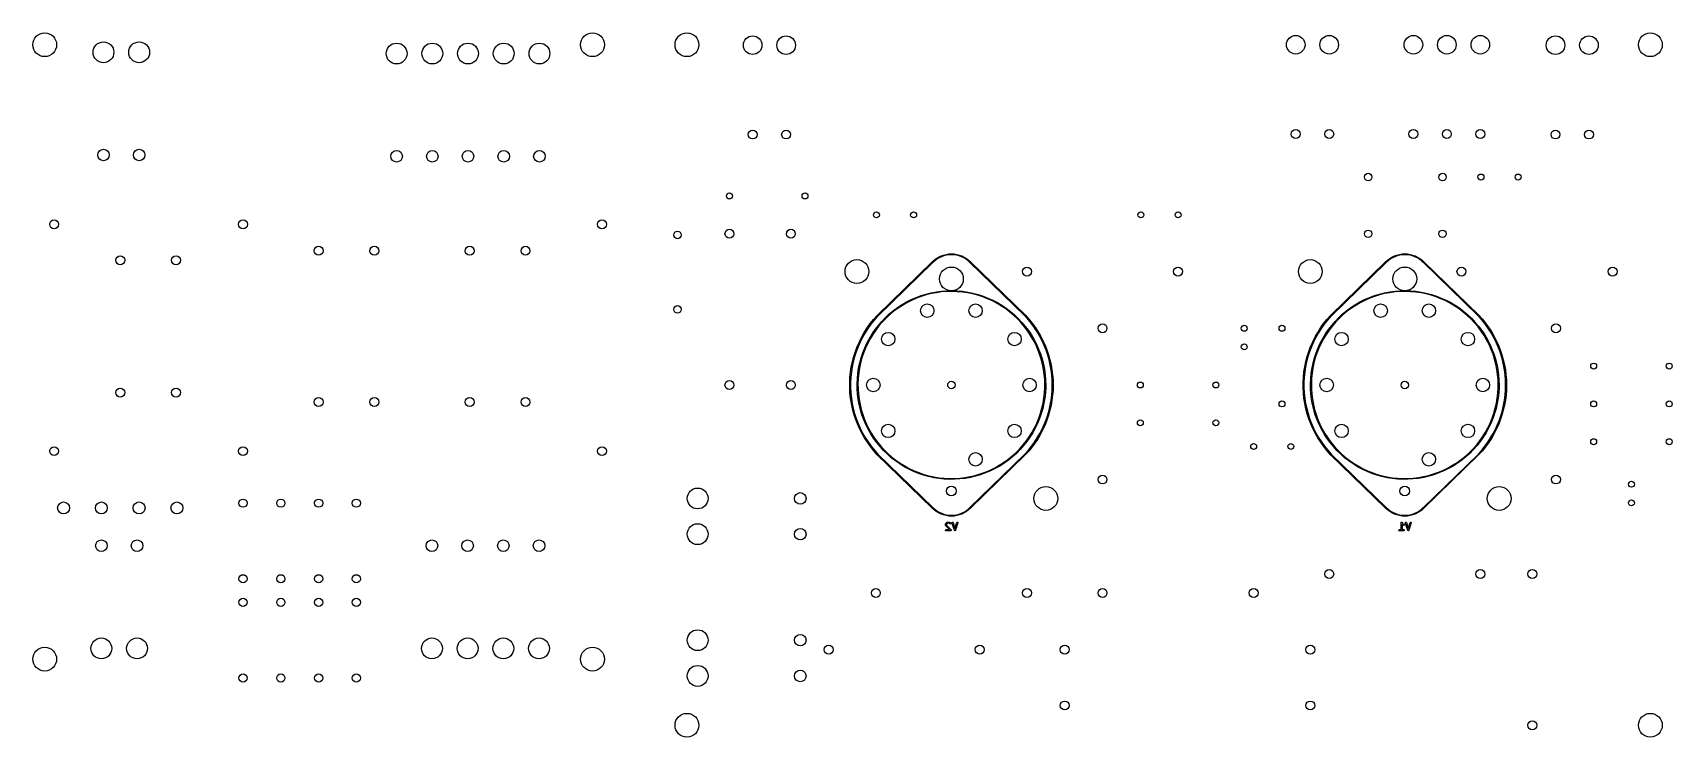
# Model space of a CAD drawing. Extents: x 39 to 259, y -143 to -48.
import ezdxf

# ---------------------------------------------------------------- set-up
doc = ezdxf.new("R2010")
doc.units = 0
doc.layers.add('BLACK', color=7, linetype='CONTINUOUS')

msp = doc.modelspace()

# ---------------------------------------------------------------- linework, layer by layer
at = {"layer": 'BLACK', "linetype": 'CONTINUOUS'}
for p, q in [((152.562, -85.9142), (159.978, -78.697)), ((160.062, -78.783), (152.645, -86.0002)), ((159.978, -78.697), (160.243, -78.4569)), ((159.978, -78.697), (159.978, -78.697)), ((160.066, -78.7732), (160.062, -78.7824)), ((160.062, -78.7824), (160.062, -78.7826)), ((160.062, -78.7826), (160.062, -78.783)), ((160.317, -78.5464), (160.066, -78.7732)), ((160.243, -78.4569), (160.531, -78.2434)), ((160.595, -78.3396), (160.317, -78.5464)), ((160.531, -78.2434), (160.838, -78.0591)), ((160.893, -78.1612), (160.595, -78.3396)), ((160.838, -78.0591), (161.162, -77.9059)), ((161.207, -78.0128), (160.893, -78.1612)), ((161.162, -77.9059), (161.5, -77.7852)), ((161.533, -77.8959), (161.207, -78.0128)), ((161.5, -77.7852), (161.848, -77.6981)), ((161.87, -77.8116), (161.533, -77.8959)), ((161.848, -77.6981), (162.202, -77.6455)), ((162.213, -77.7607), (161.87, -77.8116)), ((162.202, -77.6455), (162.56, -77.6279)), ((162.56, -77.7436), (162.213, -77.7607)), ((162.56, -77.6279), (162.918, -77.6455)), ((162.907, -77.7607), (162.56, -77.7436)), ((163.25, -77.8116), (162.907, -77.7607)), ((162.918, -77.6455), (163.272, -77.6981)), ((163.587, -77.8959), (163.25, -77.8116)), ((163.272, -77.6981), (163.62, -77.7852)), ((163.913, -78.0128), (163.587, -77.8959)), ((163.62, -77.7852), (163.958, -77.9059)), ((164.227, -78.1612), (163.913, -78.0128)), ((163.958, -77.9059), (164.282, -78.0591)), ((164.525, -78.3396), (164.227, -78.1612)), ((164.282, -78.0591), (164.589, -78.2434)), ((164.803, -78.5464), (164.525, -78.3396)), ((164.589, -78.2434), (164.877, -78.4569)), ((165.054, -78.7732), (164.803, -78.5464)), ((164.877, -78.4569), (165.142, -78.697)), ((165.058, -78.7824), (165.054, -78.7732)), ((165.058, -78.7826), (165.058, -78.7824)), ((165.058, -78.783), (165.058, -78.7826)), ((172.448, -85.9714), (165.058, -78.783)), ((165.142, -78.697), (165.142, -78.697)), ((165.142, -78.697), (172.531, -85.8854)), ((213.522, -85.9142), (220.938, -78.697)), ((221.022, -78.783), (213.605, -86.0002)), ((220.938, -78.697), (221.203, -78.4569)), ((220.938, -78.697), (220.938, -78.697)), ((221.026, -78.7732), (221.022, -78.7824)), ((221.022, -78.7824), (221.022, -78.7826)), ((221.022, -78.7826), (221.022, -78.783)), ((221.277, -78.5464), (221.026, -78.7732)), ((221.203, -78.4569), (221.491, -78.2434)), ((221.555, -78.3396), (221.277, -78.5464)), ((221.491, -78.2434), (221.798, -78.0591)), ((221.853, -78.1612), (221.555, -78.3396)), ((221.798, -78.0591), (222.122, -77.9059)), ((222.167, -78.0128), (221.853, -78.1612)), ((222.122, -77.9059), (222.46, -77.7852)), ((222.493, -77.8959), (222.167, -78.0128)), ((222.46, -77.7852), (222.808, -77.6981)), ((222.83, -77.8116), (222.493, -77.8959)), ((222.808, -77.6981), (223.162, -77.6455)), ((223.173, -77.7607), (222.83, -77.8116)), ((223.162, -77.6455), (223.52, -77.6279)), ((223.52, -77.7436), (223.173, -77.7607)), ((223.52, -77.6279), (223.878, -77.6455)), ((223.867, -77.7607), (223.52, -77.7436)), ((224.21, -77.8116), (223.867, -77.7607)), ((223.878, -77.6455), (224.232, -77.6981)), ((224.547, -77.8959), (224.21, -77.8116)), ((224.232, -77.6981), (224.58, -77.7852)), ((224.873, -78.0128), (224.547, -77.8959)), ((224.58, -77.7852), (224.918, -77.9059)), ((225.187, -78.1612), (224.873, -78.0128)), ((224.918, -77.9059), (225.242, -78.0591)), ((225.485, -78.3396), (225.187, -78.1612)), ((225.242, -78.0591), (225.549, -78.2434)), ((225.763, -78.5464), (225.485, -78.3396)), ((225.549, -78.2434), (225.837, -78.4569)), ((226.014, -78.7732), (225.763, -78.5464)), ((225.837, -78.4569), (226.102, -78.697)), ((226.018, -78.7824), (226.014, -78.7732)), ((226.018, -78.7826), (226.018, -78.7824)), ((226.018, -78.783), (226.018, -78.7826)), ((233.408, -85.9714), (226.018, -78.783)), ((226.102, -78.697), (226.102, -78.697)), ((226.102, -78.697), (233.491, -85.8854)), ((157.161, -83.7768), (157.81, -83.4933)), ((157.853, -83.6), (157.21, -83.8809)), ((157.81, -83.4933), (158.474, -83.2465)), ((158.511, -83.3554), (157.853, -83.6)), ((158.474, -83.2465), (159.15, -83.0371)), ((159.181, -83.1479), (158.511, -83.3554)), ((159.15, -83.0371), (159.837, -82.8658)), ((159.862, -82.9782), (159.181, -83.1479)), ((159.837, -82.8658), (160.533, -82.7331)), ((160.551, -82.8467), (159.862, -82.9782)), ((160.533, -82.7331), (161.235, -82.6395)), ((161.247, -82.7539), (160.551, -82.8467)), ((161.235, -82.6395), (161.941, -82.5851)), ((161.946, -82.7001), (161.247, -82.7539)), ((161.941, -82.5851), (162.649, -82.5703)), ((162.648, -82.6854), (161.946, -82.7001)), ((163.349, -82.7099), (162.648, -82.6854)), ((162.649, -82.5703), (163.356, -82.595)), ((164.048, -82.7734), (163.349, -82.7099)), ((163.356, -82.595), (164.061, -82.6592)), ((164.742, -82.8759), (164.048, -82.7734)), ((164.061, -82.6592), (164.762, -82.7626)), ((165.429, -83.017), (164.742, -82.8759)), ((164.762, -82.7626), (165.455, -82.905)), ((166.108, -83.1963), (165.429, -83.017)), ((165.455, -82.905), (166.14, -83.0859)), ((166.775, -83.4131), (166.108, -83.1963)), ((166.14, -83.0859), (166.814, -83.3047)), ((167.429, -83.6668), (166.775, -83.4131)), ((166.814, -83.3047), (167.474, -83.5608)), ((168.068, -83.9567), (167.429, -83.6668)), ((167.474, -83.5608), (168.119, -83.8533)), ((218.121, -83.7768), (218.77, -83.4933)), ((218.813, -83.6), (218.17, -83.8809)), ((218.77, -83.4933), (219.434, -83.2465)), ((219.471, -83.3554), (218.813, -83.6)), ((219.434, -83.2465), (220.11, -83.0371)), ((220.141, -83.1479), (219.471, -83.3554)), ((220.11, -83.0371), (220.797, -82.8658)), ((220.822, -82.9782), (220.141, -83.1479)), ((220.797, -82.8658), (221.493, -82.7331)), ((221.511, -82.8467), (220.822, -82.9782)), ((221.493, -82.7331), (222.195, -82.6395)), ((222.207, -82.7539), (221.511, -82.8467)), ((222.195, -82.6395), (222.901, -82.5851)), ((222.906, -82.7001), (222.207, -82.7539)), ((222.901, -82.5851), (223.609, -82.5703)), ((223.608, -82.6854), (222.906, -82.7001)), ((224.309, -82.7099), (223.608, -82.6854)), ((223.609, -82.5703), (224.316, -82.595)), ((225.008, -82.7734), (224.309, -82.7099)), ((224.316, -82.595), (225.021, -82.6592)), ((225.702, -82.8759), (225.008, -82.7734)), ((225.021, -82.6592), (225.722, -82.7626)), ((226.389, -83.017), (225.702, -82.8759)), ((225.722, -82.7626), (226.415, -82.905)), ((227.068, -83.1963), (226.389, -83.017)), ((226.415, -82.905), (227.1, -83.0859)), ((227.735, -83.4131), (227.068, -83.1963)), ((227.1, -83.0859), (227.774, -83.3047)), ((228.389, -83.6668), (227.735, -83.4131)), ((227.774, -83.3047), (228.434, -83.5608)), ((229.028, -83.9567), (228.389, -83.6668)), ((228.434, -83.5608), (229.079, -83.8533)), ((152.089, -86.4475), (152.56, -85.9162)), ((152.56, -85.9162), (152.561, -85.9156)), ((152.561, -85.9156), (152.562, -85.9142)), ((153.688, -86.1905), (154.208, -85.7094)), ((154.284, -85.7959), (153.769, -86.2727)), ((154.208, -85.7094), (154.753, -85.258)), ((154.824, -85.3487), (154.284, -85.7959)), ((154.753, -85.258), (155.323, -84.8378)), ((155.389, -84.9323), (154.824, -85.3487)), ((155.323, -84.8378), (155.916, -84.4501)), ((155.976, -84.5481), (155.389, -84.9323)), ((155.916, -84.4501), (156.529, -84.0961)), ((156.584, -84.1973), (155.976, -84.5481)), ((156.529, -84.0961), (157.161, -83.7768)), ((157.21, -83.8809), (156.584, -84.1973)), ((168.69, -84.2818), (168.068, -83.9567)), ((168.119, -83.8533), (168.746, -84.1813)), ((169.293, -84.6411), (168.69, -84.2818)), ((168.746, -84.1813), (169.354, -84.5439)), ((169.874, -85.0334), (169.293, -84.6411)), ((169.354, -84.5439), (169.941, -84.9399)), ((170.433, -85.4577), (169.874, -85.0334)), ((169.941, -84.9399), (170.505, -85.368)), ((170.968, -85.9124), (170.433, -85.4577)), ((170.505, -85.368), (171.045, -85.8269)), ((171.476, -86.3963), (170.968, -85.9124)), ((171.045, -85.8269), (171.557, -86.3152)), ((172.456, -85.9748), (172.448, -85.9714)), ((172.531, -85.8854), (172.532, -85.8867)), ((172.532, -85.8867), (172.533, -85.8873)), ((172.533, -85.8873), (172.533, -85.8873)), ((172.533, -85.8873), (172.991, -86.4001)), ((213.049, -86.4475), (213.52, -85.9162)), ((213.52, -85.9162), (213.521, -85.9156)), ((213.521, -85.9156), (213.522, -85.9142)), ((214.648, -86.1905), (215.168, -85.7094)), ((215.244, -85.7959), (214.729, -86.2727)), ((215.168, -85.7094), (215.713, -85.258)), ((215.784, -85.3487), (215.244, -85.7959)), ((215.713, -85.258), (216.283, -84.8378)), ((216.349, -84.9323), (215.784, -85.3487)), ((216.283, -84.8378), (216.876, -84.4501)), ((216.936, -84.5481), (216.349, -84.9323)), ((216.876, -84.4501), (217.489, -84.0961)), ((217.544, -84.1973), (216.936, -84.5481)), ((217.489, -84.0961), (218.121, -83.7768)), ((218.17, -83.8809), (217.544, -84.1973)), ((229.65, -84.2818), (229.028, -83.9567)), ((229.079, -83.8533), (229.706, -84.1813)), ((230.253, -84.6411), (229.65, -84.2818)), ((229.706, -84.1813), (230.314, -84.5439)), ((230.834, -85.0334), (230.253, -84.6411)), ((230.314, -84.5439), (230.901, -84.9399)), ((231.393, -85.4577), (230.834, -85.0334)), ((230.901, -84.9399), (231.465, -85.368)), ((231.928, -85.9124), (231.393, -85.4577)), ((231.465, -85.368), (232.005, -85.8269)), ((232.436, -86.3963), (231.928, -85.9124)), ((232.005, -85.8269), (232.517, -86.3152)), ((233.416, -85.9748), (233.408, -85.9714)), ((233.491, -85.8854), (233.492, -85.8867)), ((233.492, -85.8867), (233.493, -85.8873)), ((233.493, -85.8873), (233.493, -85.8873)), ((233.493, -85.8873), (233.951, -86.4001)), ((150.851, -88.1773), (151.233, -87.5795)), ((151.329, -87.6443), (150.95, -88.237)), ((151.233, -87.5795), (151.646, -87.0024)), ((151.739, -87.072), (151.329, -87.6443)), ((151.646, -87.0024), (152.089, -86.4475)), ((152.177, -86.5217), (151.739, -87.072)), ((151.902, -88.3811), (152.302, -87.7969)), ((152.395, -87.8645), (151.998, -88.4435)), ((152.636, -86.0038), (152.177, -86.5217)), ((152.302, -87.7969), (152.734, -87.2359)), ((152.823, -87.3086), (152.395, -87.8645)), ((152.645, -86.0002), (152.636, -86.0038)), ((152.734, -87.2359), (153.196, -86.6998)), ((153.281, -86.7774), (152.823, -87.3086)), ((153.196, -86.6998), (153.688, -86.1905)), ((153.769, -86.2727), (153.281, -86.7774)), ((171.956, -86.9078), (171.476, -86.3963)), ((171.557, -86.3152), (172.042, -86.8314)), ((172.407, -87.4453), (171.956, -86.9078)), ((172.042, -86.8314), (172.497, -87.3738)), ((172.827, -88.0072), (172.407, -87.4453)), ((172.903, -86.475), (172.456, -85.9748)), ((172.497, -87.3738), (172.921, -87.9408)), ((173.216, -88.5916), (172.827, -88.0072)), ((173.331, -87.0056), (172.903, -86.475)), ((172.921, -87.9408), (173.313, -88.5306)), ((172.991, -86.4001), (173.423, -86.9353)), ((173.731, -87.5571), (173.331, -87.0056)), ((173.423, -86.9353), (173.826, -87.4915)), ((174.104, -88.128), (173.731, -87.5571)), ((173.826, -87.4915), (174.202, -88.0672)), ((174.447, -88.7168), (174.104, -88.128)), ((174.202, -88.0672), (174.548, -88.6611)), ((211.811, -88.1773), (212.193, -87.5795)), ((212.289, -87.6443), (211.91, -88.237)), ((212.193, -87.5795), (212.606, -87.0024)), ((212.699, -87.072), (212.289, -87.6443)), ((212.606, -87.0024), (213.049, -86.4475)), ((213.137, -86.5217), (212.699, -87.072)), ((212.862, -88.3811), (213.262, -87.7969)), ((213.355, -87.8645), (212.958, -88.4435)), ((213.596, -86.0038), (213.137, -86.5217)), ((213.262, -87.7969), (213.694, -87.2359)), ((213.783, -87.3086), (213.355, -87.8645)), ((213.605, -86.0002), (213.596, -86.0038)), ((213.694, -87.2359), (214.156, -86.6998)), ((214.241, -86.7774), (213.783, -87.3086)), ((214.156, -86.6998), (214.648, -86.1905)), ((214.729, -86.2727), (214.241, -86.7774)), ((232.916, -86.9078), (232.436, -86.3963)), ((232.517, -86.3152), (233.002, -86.8314)), ((233.367, -87.4453), (232.916, -86.9078)), ((233.002, -86.8314), (233.457, -87.3738)), ((233.787, -88.0072), (233.367, -87.4453)), ((233.863, -86.475), (233.416, -85.9748)), ((233.457, -87.3738), (233.881, -87.9408)), ((234.176, -88.5916), (233.787, -88.0072)), ((234.291, -87.0056), (233.863, -86.475)), ((233.881, -87.9408), (234.273, -88.5306)), ((233.951, -86.4001), (234.383, -86.9353)), ((234.691, -87.5571), (234.291, -87.0056)), ((234.383, -86.9353), (234.786, -87.4915)), ((235.064, -88.128), (234.691, -87.5571)), ((234.786, -87.4915), (235.162, -88.0672)), ((235.407, -88.7168), (235.064, -88.128)), ((235.162, -88.0672), (235.508, -88.6611)), ((149.645, -90.742), (149.896, -90.0782)), ((150.003, -90.1218), (149.754, -90.78)), ((149.896, -90.0782), (150.181, -89.4283)), ((150.286, -89.4774), (150.003, -90.1218)), ((150.181, -89.4283), (150.5, -88.7941)), ((150.602, -88.8486), (150.286, -89.4774)), ((150.5, -88.7941), (150.851, -88.1773)), ((150.95, -88.237), (150.602, -88.8486)), ((150.645, -90.9132), (150.905, -90.2548)), ((151.011, -90.3001), (150.753, -90.9525)), ((150.905, -90.2548), (151.202, -89.612)), ((151.305, -89.6632), (151.011, -90.3001)), ((151.202, -89.612), (151.535, -88.9868)), ((151.635, -89.0436), (151.305, -89.6632)), ((151.535, -88.9868), (151.902, -88.3811)), ((151.998, -88.4435), (151.635, -89.0436)), ((173.571, -89.1968), (173.216, -88.5916)), ((173.313, -88.5306), (173.672, -89.1414)), ((173.891, -89.8209), (173.571, -89.1968)), ((173.672, -89.1414), (173.995, -89.7712)), ((174.177, -90.4619), (173.891, -89.8209)), ((173.995, -89.7712), (174.283, -90.418)), ((174.76, -89.3222), (174.447, -88.7168)), ((174.548, -88.6611), (174.864, -89.2716)), ((175.042, -89.9425), (174.76, -89.3222)), ((174.864, -89.2716), (175.149, -89.8973)), ((175.293, -90.5763), (175.042, -89.9425)), ((175.149, -89.8973), (175.402, -90.5364)), ((210.605, -90.742), (210.856, -90.0782)), ((210.963, -90.1218), (210.714, -90.78)), ((210.856, -90.0782), (211.141, -89.4283)), ((211.246, -89.4774), (210.963, -90.1218)), ((211.141, -89.4283), (211.46, -88.7941)), ((211.562, -88.8486), (211.246, -89.4774)), ((211.46, -88.7941), (211.811, -88.1773)), ((211.91, -88.237), (211.562, -88.8486)), ((211.605, -90.9132), (211.865, -90.2548)), ((211.971, -90.3001), (211.713, -90.9525)), ((211.865, -90.2548), (212.162, -89.612)), ((212.265, -89.6632), (211.971, -90.3001)), ((212.162, -89.612), (212.495, -88.9868)), ((212.595, -89.0436), (212.265, -89.6632)), ((212.495, -88.9868), (212.862, -88.3811)), ((212.958, -88.4435), (212.595, -89.0436)), ((234.531, -89.1968), (234.176, -88.5916)), ((234.273, -88.5306), (234.632, -89.1414)), ((234.851, -89.8209), (234.531, -89.1968)), ((234.632, -89.1414), (234.955, -89.7712)), ((235.137, -90.4619), (234.851, -89.8209)), ((234.955, -89.7712), (235.243, -90.418)), ((235.72, -89.3222), (235.407, -88.7168)), ((235.508, -88.6611), (235.824, -89.2716)), ((236.002, -89.9425), (235.72, -89.3222)), ((235.824, -89.2716), (236.109, -89.8973)), ((236.253, -90.5763), (236.002, -89.9425)), ((236.109, -89.8973), (236.362, -90.5364)), ((149.102, -92.7988), (149.247, -92.1041)), ((149.359, -92.1307), (149.215, -92.8195)), ((149.247, -92.1041), (149.428, -91.4179)), ((149.539, -91.4502), (149.359, -92.1307)), ((149.428, -91.4179), (149.645, -90.742)), ((149.754, -90.78), (149.539, -91.4502)), ((150.088, -92.961), (150.236, -92.2684)), ((150.347, -92.2955), (150.201, -92.9818)), ((150.236, -92.2684), (150.421, -91.5851)), ((150.531, -91.6183), (150.347, -92.2955)), ((150.421, -91.5851), (150.645, -90.9132)), ((150.753, -90.9525), (150.531, -91.6183)), ((174.426, -91.1178), (174.177, -90.4619)), ((174.283, -90.418), (174.535, -91.08)), ((174.638, -91.7866), (174.426, -91.1178)), ((174.535, -91.08), (174.749, -91.7549)), ((174.813, -92.4663), (174.638, -91.7866)), ((174.749, -91.7549), (174.925, -92.4408)), ((174.949, -93.1546), (174.813, -92.4663)), ((174.925, -92.4408), (175.062, -93.1354)), ((175.512, -91.2218), (175.293, -90.5763)), ((175.402, -90.5364), (175.622, -91.1874)), ((175.698, -91.8775), (175.512, -91.2218)), ((175.622, -91.1874), (175.81, -91.8487)), ((175.851, -92.5417), (175.698, -91.8775)), ((175.81, -91.8487), (175.964, -92.5186)), ((175.97, -93.2128), (175.851, -92.5417)), ((175.964, -92.5186), (176.084, -93.1954)), ((210.062, -92.7988), (210.207, -92.1041)), ((210.319, -92.1307), (210.175, -92.8195)), ((210.207, -92.1041), (210.388, -91.4179)), ((210.499, -91.4502), (210.319, -92.1307)), ((210.388, -91.4179), (210.605, -90.742)), ((210.714, -90.78), (210.499, -91.4502)), ((211.048, -92.961), (211.196, -92.2684)), ((211.307, -92.2955), (211.161, -92.9818)), ((211.196, -92.2684), (211.381, -91.5851)), ((211.491, -91.6183), (211.307, -92.2955)), ((211.381, -91.5851), (211.605, -90.9132)), ((211.713, -90.9525), (211.491, -91.6183)), ((235.386, -91.1178), (235.137, -90.4619)), ((235.243, -90.418), (235.495, -91.08)), ((235.598, -91.7866), (235.386, -91.1178)), ((235.495, -91.08), (235.709, -91.7549)), ((235.773, -92.4663), (235.598, -91.7866)), ((235.709, -91.7549), (235.885, -92.4408)), ((235.909, -93.1546), (235.773, -92.4663)), ((235.885, -92.4408), (236.022, -93.1354)), ((236.472, -91.2218), (236.253, -90.5763)), ((236.362, -90.5364), (236.582, -91.1874)), ((236.658, -91.8775), (236.472, -91.2218)), ((236.582, -91.1874), (236.77, -91.8487)), ((236.811, -92.5417), (236.658, -91.8775)), ((236.77, -91.8487), (236.924, -92.5186)), ((236.93, -93.2128), (236.811, -92.5417)), ((236.924, -92.5186), (237.044, -93.1954)), ((148.885, -94.9149), (148.92, -94.2061)), ((148.92, -94.2061), (148.993, -93.5001)), ((148.993, -93.5001), (149.102, -92.7988)), ((149.035, -94.2149), (149, -94.9178)), ((149.107, -93.5149), (149.035, -94.2149)), ((149.215, -92.8195), (149.107, -93.5149)), ((149.881, -95.073), (149.911, -94.3655)), ((149.911, -94.3655), (149.98, -93.6608)), ((149.98, -93.6608), (150.088, -92.961)), ((150.026, -94.3735), (149.996, -95.0746)), ((150.094, -93.6752), (150.026, -94.3735)), ((150.201, -92.9818), (150.094, -93.6752)), ((175.047, -93.8494), (174.949, -93.1546)), ((175.105, -94.5486), (175.047, -93.8494)), ((175.062, -93.1354), (175.161, -93.8366)), ((175.125, -95.25), (175.105, -94.5486)), ((175.161, -93.8366), (175.22, -94.5422)), ((175.22, -94.5422), (175.24, -95.25)), ((176.055, -93.889), (175.97, -93.2128)), ((176.107, -94.5686), (176.055, -93.889)), ((176.084, -93.1954), (176.17, -93.8774)), ((176.124, -95.2402), (176.107, -94.5686)), ((176.17, -93.8774), (176.222, -94.5628)), ((176.222, -94.5628), (176.239, -95.25)), ((209.845, -94.9149), (209.88, -94.2061)), ((209.88, -94.2061), (209.953, -93.5001)), ((209.953, -93.5001), (210.062, -92.7988)), ((209.995, -94.2149), (209.96, -94.9178)), ((210.067, -93.5149), (209.995, -94.2149)), ((210.175, -92.8195), (210.067, -93.5149)), ((210.841, -95.073), (210.871, -94.3655)), ((210.871, -94.3655), (210.94, -93.6608)), ((210.94, -93.6608), (211.048, -92.961)), ((210.986, -94.3735), (210.956, -95.0746)), ((211.054, -93.6752), (210.986, -94.3735)), ((211.161, -92.9818), (211.054, -93.6752)), ((236.007, -93.8494), (235.909, -93.1546)), ((236.065, -94.5486), (236.007, -93.8494)), ((236.022, -93.1354), (236.121, -93.8366)), ((236.085, -95.25), (236.065, -94.5486)), ((236.121, -93.8366), (236.18, -94.5422)), ((236.18, -94.5422), (236.2, -95.25)), ((237.015, -93.889), (236.93, -93.2128)), ((237.067, -94.5686), (237.015, -93.889)), ((237.044, -93.1954), (237.13, -93.8774)), ((237.084, -95.2402), (237.067, -94.5686)), ((237.13, -93.8774), (237.182, -94.5628)), ((237.182, -94.5628), (237.199, -95.25)), ((148.886, -95.6247), (148.885, -94.9149)), ((148.923, -96.3334), (148.886, -95.6247)), ((148.998, -97.0392), (148.923, -96.3334)), ((149, -94.9178), (149.001, -95.6215)), ((149.001, -95.6215), (149.039, -96.3242)), ((149.039, -96.3242), (149.112, -97.0241)), ((149.881, -95.0746), (149.881, -95.073)), ((149.891, -95.781), (149.881, -95.0746)), ((149.941, -96.4874), (149.891, -95.781)), ((150.029, -97.1899), (149.941, -96.4874)), ((149.996, -95.0746), (150.006, -95.7762)), ((150.006, -95.7762), (150.055, -96.4761)), ((150.055, -96.4761), (150.143, -97.1723)), ((175.003, -96.9987), (175.081, -96.3014)), ((175.081, -96.3014), (175.12, -95.6008)), ((175.196, -96.311), (175.117, -97.0147)), ((175.12, -95.6008), (175.125, -95.25)), ((175.235, -95.604), (175.196, -96.311)), ((175.24, -95.25), (175.235, -95.604)), ((175.97, -97.2854), (176.055, -96.6098)), ((176.055, -96.6098), (176.107, -95.9308)), ((176.171, -96.6214), (176.085, -97.3028)), ((176.107, -95.9308), (176.124, -95.2598)), ((176.119, -95.25), (176.124, -95.2402)), ((176.124, -95.2598), (176.119, -95.25)), ((176.222, -95.9366), (176.171, -96.6214)), ((176.239, -95.25), (176.222, -95.9366)), ((209.846, -95.6247), (209.845, -94.9149)), ((209.883, -96.3334), (209.846, -95.6247)), ((209.958, -97.0392), (209.883, -96.3334)), ((209.96, -94.9178), (209.961, -95.6215)), ((209.961, -95.6215), (209.999, -96.3242)), ((209.999, -96.3242), (210.072, -97.0241)), ((210.841, -95.0746), (210.841, -95.073)), ((210.851, -95.781), (210.841, -95.0746)), ((210.901, -96.4874), (210.851, -95.781)), ((210.989, -97.1899), (210.901, -96.4874)), ((210.956, -95.0746), (210.966, -95.7762)), ((210.966, -95.7762), (211.015, -96.4761)), ((211.015, -96.4761), (211.103, -97.1723)), ((235.963, -96.9987), (236.041, -96.3014)), ((236.041, -96.3014), (236.08, -95.6008)), ((236.156, -96.311), (236.077, -97.0147)), ((236.08, -95.6008), (236.085, -95.25)), ((236.195, -95.604), (236.156, -96.311)), ((236.2, -95.25), (236.195, -95.604)), ((236.93, -97.2854), (237.015, -96.6098)), ((237.015, -96.6098), (237.067, -95.9308)), ((237.131, -96.6214), (237.045, -97.3028)), ((237.067, -95.9308), (237.084, -95.2598)), ((237.079, -95.25), (237.084, -95.2402)), ((237.084, -95.2598), (237.079, -95.25)), ((237.182, -95.9366), (237.131, -96.6214)), ((237.199, -95.25), (237.182, -95.9366)), ((149.109, -97.7402), (148.998, -97.0392)), ((149.256, -98.4344), (149.109, -97.7402)), ((149.112, -97.0241), (149.223, -97.7191)), ((149.223, -97.7191), (149.369, -98.4076)), ((149.439, -99.1201), (149.256, -98.4344)), ((149.369, -98.4076), (149.55, -99.0875)), ((149.658, -99.7954), (149.439, -99.1201)), ((149.55, -99.0875), (149.767, -99.7571)), ((150.157, -97.8863), (150.029, -97.1899)), ((150.143, -97.1723), (150.27, -97.8624)), ((150.324, -98.5746), (150.157, -97.8863)), ((150.27, -97.8624), (150.435, -98.5444)), ((150.528, -99.2524), (150.324, -98.5746)), ((150.435, -98.5444), (150.637, -99.2161)), ((174.306, -99.7119), (174.537, -99.0493)), ((174.646, -99.084), (174.414, -99.7528)), ((174.537, -99.0493), (174.73, -98.3748)), ((174.842, -98.4034), (174.646, -99.084)), ((174.73, -98.3748), (174.886, -97.6905)), ((174.999, -97.7129), (174.842, -98.4034)), ((174.886, -97.6905), (175.003, -96.9987)), ((175.117, -97.0147), (174.999, -97.7129)), ((175.513, -99.2747), (175.699, -98.6195)), ((175.811, -98.6483), (175.623, -99.309)), ((175.699, -98.6195), (175.851, -97.9559)), ((175.965, -97.979), (175.811, -98.6483)), ((175.851, -97.9559), (175.97, -97.2854)), ((176.085, -97.3028), (175.965, -97.979)), ((210.069, -97.7402), (209.958, -97.0392)), ((210.216, -98.4344), (210.069, -97.7402)), ((210.072, -97.0241), (210.183, -97.7191)), ((210.183, -97.7191), (210.329, -98.4076)), ((210.399, -99.1201), (210.216, -98.4344)), ((210.329, -98.4076), (210.51, -99.0875)), ((210.618, -99.7954), (210.399, -99.1201)), ((210.51, -99.0875), (210.727, -99.7571)), ((211.117, -97.8863), (210.989, -97.1899)), ((211.103, -97.1723), (211.23, -97.8624)), ((211.284, -98.5746), (211.117, -97.8863)), ((211.23, -97.8624), (211.395, -98.5444)), ((211.488, -99.2524), (211.284, -98.5746)), ((211.395, -98.5444), (211.597, -99.2161)), ((235.266, -99.7119), (235.497, -99.0493)), ((235.606, -99.084), (235.374, -99.7528)), ((235.497, -99.0493), (235.69, -98.3748)), ((235.802, -98.4034), (235.606, -99.084)), ((235.69, -98.3748), (235.846, -97.6905)), ((235.959, -97.7129), (235.802, -98.4034)), ((235.846, -97.6905), (235.963, -96.9987)), ((236.077, -97.0147), (235.959, -97.7129)), ((236.473, -99.2747), (236.659, -98.6195)), ((236.771, -98.6483), (236.583, -99.309)), ((236.659, -98.6195), (236.811, -97.9559)), ((236.925, -97.979), (236.771, -98.6483)), ((236.811, -97.9559), (236.93, -97.2854)), ((237.045, -97.3028), (236.925, -97.979)), ((149.911, -100.458), (149.658, -99.7954)), ((149.767, -99.7571), (150.018, -100.415)), ((150.198, -101.108), (149.911, -100.458)), ((150.018, -100.415), (150.302, -101.058)), ((150.518, -101.741), (150.198, -101.108)), ((150.302, -101.058), (150.62, -101.686)), ((150.77, -99.9178), (150.528, -99.2524)), ((150.637, -99.2161), (150.877, -99.8755)), ((151.049, -100.569), (150.77, -99.9178)), ((150.877, -99.8755), (151.154, -100.52)), ((151.364, -101.203), (151.049, -100.569)), ((151.154, -100.52), (151.466, -101.149)), ((151.714, -101.819), (151.364, -101.203)), ((151.466, -101.149), (151.812, -101.759)), ((173.397, -101.608), (173.735, -100.993)), ((173.838, -101.046), (173.497, -101.667)), ((173.735, -100.993), (174.039, -100.361)), ((174.144, -100.407), (173.838, -101.046)), ((174.039, -100.361), (174.306, -99.7119)), ((174.414, -99.7528), (174.144, -100.407)), ((174.45, -101.778), (174.762, -101.173)), ((174.866, -101.223), (174.551, -101.834)), ((174.762, -101.173), (175.044, -100.553)), ((175.151, -100.598), (174.866, -101.223)), ((175.044, -100.553), (175.295, -99.9197)), ((175.403, -99.9596), (175.151, -100.598)), ((175.295, -99.9197), (175.513, -99.2747)), ((175.623, -99.309), (175.403, -99.9596)), ((210.871, -100.458), (210.618, -99.7954)), ((210.727, -99.7571), (210.978, -100.415)), ((211.158, -101.108), (210.871, -100.458)), ((210.978, -100.415), (211.262, -101.058)), ((211.478, -101.741), (211.158, -101.108)), ((211.262, -101.058), (211.58, -101.686)), ((211.73, -99.9178), (211.488, -99.2524)), ((211.597, -99.2161), (211.837, -99.8755)), ((212.009, -100.569), (211.73, -99.9178)), ((211.837, -99.8755), (212.114, -100.52)), ((212.324, -101.203), (212.009, -100.569)), ((212.114, -100.52), (212.426, -101.149)), ((212.674, -101.819), (212.324, -101.203)), ((212.426, -101.149), (212.772, -101.759)), ((234.357, -101.608), (234.695, -100.993)), ((234.798, -101.046), (234.457, -101.667)), ((234.695, -100.993), (234.999, -100.361)), ((235.104, -100.407), (234.798, -101.046)), ((234.999, -100.361), (235.266, -99.7119)), ((235.374, -99.7528), (235.104, -100.407)), ((235.41, -101.778), (235.722, -101.173)), ((235.826, -101.223), (235.511, -101.834)), ((235.722, -101.173), (236.004, -100.553)), ((236.111, -100.598), (235.826, -101.223)), ((236.004, -100.553), (236.255, -99.9197)), ((236.363, -99.9596), (236.111, -100.598)), ((236.255, -99.9197), (236.473, -99.2747)), ((236.583, -99.309), (236.363, -99.9596)), ((150.871, -102.357), (150.518, -101.741)), ((150.62, -101.686), (150.97, -102.297)), ((151.256, -102.953), (150.871, -102.357)), ((150.97, -102.297), (151.351, -102.888)), ((151.67, -103.529), (151.256, -102.953)), ((151.351, -102.888), (151.762, -103.459)), ((152.114, -104.083), (151.67, -103.529)), ((152.098, -102.414), (151.714, -101.819)), ((151.762, -103.459), (152.203, -104.008)), ((151.812, -101.759), (152.192, -102.349)), ((152.514, -102.987), (152.098, -102.414)), ((152.192, -102.349), (152.605, -102.916)), ((152.961, -103.535), (152.514, -102.987)), ((152.605, -102.916), (153.048, -103.46)), ((153.439, -104.058), (152.961, -103.535)), ((153.048, -103.46), (153.522, -103.978)), ((171.719, -103.851), (172.185, -103.327)), ((172.273, -103.401), (171.803, -103.93)), ((172.185, -103.327), (172.621, -102.777)), ((172.713, -102.846), (172.273, -103.401)), ((172.621, -102.777), (173.026, -102.203)), ((173.121, -102.267), (172.713, -102.846)), ((172.908, -104.018), (173.335, -103.488)), ((173.427, -103.558), (172.997, -104.093)), ((173.026, -102.203), (173.397, -101.608)), ((173.497, -101.667), (173.121, -102.267)), ((173.335, -103.488), (173.735, -102.937)), ((173.831, -103.002), (173.427, -103.558)), ((173.735, -102.937), (174.107, -102.366)), ((174.206, -102.427), (173.831, -103.002)), ((174.107, -102.366), (174.45, -101.778)), ((174.551, -101.834), (174.206, -102.427)), ((211.831, -102.357), (211.478, -101.741)), ((211.58, -101.686), (211.93, -102.297)), ((212.216, -102.953), (211.831, -102.357)), ((211.93, -102.297), (212.311, -102.888)), ((212.63, -103.529), (212.216, -102.953)), ((212.311, -102.888), (212.722, -103.459)), ((213.074, -104.083), (212.63, -103.529)), ((213.058, -102.414), (212.674, -101.819)), ((212.722, -103.459), (213.163, -104.008)), ((212.772, -101.759), (213.152, -102.349)), ((213.474, -102.987), (213.058, -102.414)), ((213.152, -102.349), (213.565, -102.916)), ((213.921, -103.535), (213.474, -102.987)), ((213.565, -102.916), (214.008, -103.46)), ((214.399, -104.058), (213.921, -103.535)), ((214.008, -103.46), (214.482, -103.978)), ((232.679, -103.851), (233.145, -103.327)), ((233.233, -103.401), (232.763, -103.93)), ((233.145, -103.327), (233.581, -102.777)), ((233.673, -102.846), (233.233, -103.401)), ((233.581, -102.777), (233.986, -102.203)), ((234.081, -102.267), (233.673, -102.846)), ((233.868, -104.018), (234.295, -103.488)), ((234.387, -103.558), (233.957, -104.093)), ((233.986, -102.203), (234.357, -101.608)), ((234.457, -101.667), (234.081, -102.267)), ((234.295, -103.488), (234.695, -102.937)), ((234.791, -103.002), (234.387, -103.558)), ((234.695, -102.937), (235.067, -102.366)), ((235.166, -102.427), (234.791, -103.002)), ((235.067, -102.366), (235.41, -101.778)), ((235.511, -101.834), (235.166, -102.427)), ((152.587, -104.613), (152.114, -104.083)), ((152.203, -104.008), (152.663, -104.525)), ((152.588, -104.613), (152.587, -104.613)), ((152.587, -104.613), (152.587, -104.613)), ((152.589, -104.615), (152.588, -104.613)), ((159.978, -111.803), (152.589, -104.615)), ((152.663, -104.525), (152.672, -104.529)), ((152.672, -104.529), (160.062, -111.717)), ((153.945, -104.554), (153.439, -104.058)), ((153.522, -103.978), (154.023, -104.469)), ((154.477, -105.02), (153.945, -104.554)), ((154.023, -104.469), (154.551, -104.931)), ((155.035, -105.456), (154.477, -105.02)), ((154.551, -104.931), (155.104, -105.363)), ((155.617, -105.86), (155.035, -105.456)), ((155.104, -105.363), (155.68, -105.764)), ((155.68, -105.764), (156.278, -106.132)), ((165.058, -111.717), (172.454, -104.522)), ((172.538, -104.608), (165.142, -111.803)), ((168.994, -106.043), (169.586, -105.667)), ((169.651, -105.762), (169.053, -106.142)), ((169.586, -105.667), (170.157, -105.258)), ((170.226, -105.35), (169.651, -105.762)), ((170.157, -105.258), (170.704, -104.819)), ((170.778, -104.906), (170.226, -105.35)), ((170.704, -104.819), (171.225, -104.349)), ((171.304, -104.432), (170.778, -104.906)), ((171.225, -104.349), (171.719, -103.851)), ((171.803, -103.93), (171.304, -104.432)), ((172.454, -104.522), (172.463, -104.518)), ((172.463, -104.518), (172.908, -104.018)), ((172.54, -104.606), (172.538, -104.607)), ((172.538, -104.607), (172.538, -104.608)), ((172.997, -104.093), (172.54, -104.606)), ((213.547, -104.613), (213.074, -104.083)), ((213.163, -104.008), (213.623, -104.525)), ((213.548, -104.613), (213.547, -104.613)), ((213.547, -104.613), (213.547, -104.613)), ((213.549, -104.615), (213.548, -104.613)), ((220.938, -111.803), (213.549, -104.615)), ((213.623, -104.525), (213.632, -104.529)), ((213.632, -104.529), (221.022, -111.717)), ((214.905, -104.554), (214.399, -104.058)), ((214.482, -103.978), (214.983, -104.469)), ((215.437, -105.02), (214.905, -104.554)), ((214.983, -104.469), (215.511, -104.931)), ((215.995, -105.456), (215.437, -105.02)), ((215.511, -104.931), (216.064, -105.363)), ((216.577, -105.86), (215.995, -105.456)), ((216.064, -105.363), (216.64, -105.764)), ((216.64, -105.764), (217.238, -106.132)), ((226.018, -111.717), (233.414, -104.522)), ((233.498, -104.608), (226.102, -111.803)), ((229.954, -106.043), (230.546, -105.667)), ((230.611, -105.762), (230.013, -106.142)), ((230.546, -105.667), (231.117, -105.258)), ((231.186, -105.35), (230.611, -105.762)), ((231.117, -105.258), (231.664, -104.819)), ((231.738, -104.906), (231.186, -105.35)), ((231.664, -104.819), (232.185, -104.349)), ((232.264, -104.432), (231.738, -104.906)), ((232.185, -104.349), (232.679, -103.851)), ((232.763, -103.93), (232.264, -104.432)), ((233.414, -104.522), (233.423, -104.518)), ((233.423, -104.518), (233.868, -104.018)), ((233.5, -104.606), (233.498, -104.607)), ((233.498, -104.607), (233.498, -104.608)), ((233.957, -104.093), (233.5, -104.606)), ((156.22, -106.231), (155.617, -105.86)), ((156.843, -106.568), (156.22, -106.231)), ((156.278, -106.132), (156.895, -106.465)), ((157.484, -106.869), (156.843, -106.568)), ((156.895, -106.465), (157.53, -106.764)), ((158.14, -107.135), (157.484, -106.869)), ((157.53, -106.764), (158.18, -107.027)), ((158.81, -107.363), (158.14, -107.135)), ((158.18, -107.027), (158.844, -107.253)), ((159.492, -107.553), (158.81, -107.363)), ((158.844, -107.253), (159.52, -107.442)), ((160.184, -107.705), (159.492, -107.553)), ((159.52, -107.442), (160.206, -107.592)), ((160.883, -107.819), (160.184, -107.705)), ((160.206, -107.592), (160.898, -107.705)), ((161.587, -107.893), (160.883, -107.819)), ((160.898, -107.705), (161.596, -107.778)), ((162.294, -107.927), (161.587, -107.893)), ((161.596, -107.778), (162.297, -107.812)), ((163.003, -107.922), (162.294, -107.927)), ((162.297, -107.812), (162.999, -107.807)), ((162.999, -107.807), (163.699, -107.763)), ((163.709, -107.878), (163.003, -107.922)), ((163.699, -107.763), (164.396, -107.68)), ((164.412, -107.794), (163.709, -107.878)), ((164.396, -107.68), (165.087, -107.558)), ((165.11, -107.671), (164.412, -107.794)), ((165.087, -107.558), (165.77, -107.398)), ((165.799, -107.509), (165.11, -107.671)), ((165.77, -107.398), (166.443, -107.2)), ((166.478, -107.309), (165.799, -107.509)), ((166.443, -107.2), (167.104, -106.965)), ((167.145, -107.072), (166.478, -107.309)), ((167.104, -106.965), (167.751, -106.693)), ((167.798, -106.797), (167.145, -107.072)), ((167.751, -106.693), (168.381, -106.385)), ((168.435, -106.487), (167.798, -106.797)), ((168.381, -106.385), (168.994, -106.043)), ((169.053, -106.142), (168.435, -106.487)), ((217.18, -106.231), (216.577, -105.86)), ((217.803, -106.568), (217.18, -106.231)), ((217.238, -106.132), (217.855, -106.465)), ((218.444, -106.869), (217.803, -106.568)), ((217.855, -106.465), (218.49, -106.764)), ((219.1, -107.135), (218.444, -106.869)), ((218.49, -106.764), (219.14, -107.027)), ((219.77, -107.363), (219.1, -107.135)), ((219.14, -107.027), (219.804, -107.253)), ((220.452, -107.553), (219.77, -107.363)), ((219.804, -107.253), (220.48, -107.442)), ((221.144, -107.705), (220.452, -107.553)), ((220.48, -107.442), (221.166, -107.592)), ((221.843, -107.819), (221.144, -107.705)), ((221.166, -107.592), (221.858, -107.705)), ((222.547, -107.893), (221.843, -107.819)), ((221.858, -107.705), (222.556, -107.778)), ((223.254, -107.927), (222.547, -107.893)), ((222.556, -107.778), (223.257, -107.812)), ((223.963, -107.922), (223.254, -107.927)), ((223.257, -107.812), (223.959, -107.807)), ((223.959, -107.807), (224.659, -107.763)), ((224.669, -107.878), (223.963, -107.922)), ((224.659, -107.763), (225.356, -107.68)), ((225.372, -107.794), (224.669, -107.878)), ((225.356, -107.68), (226.047, -107.558)), ((226.07, -107.671), (225.372, -107.794)), ((226.047, -107.558), (226.73, -107.398)), ((226.759, -107.509), (226.07, -107.671)), ((226.73, -107.398), (227.403, -107.2)), ((227.438, -107.309), (226.759, -107.509)), ((227.403, -107.2), (228.064, -106.965)), ((228.105, -107.072), (227.438, -107.309)), ((228.064, -106.965), (228.711, -106.693)), ((228.758, -106.797), (228.105, -107.072)), ((228.711, -106.693), (229.341, -106.385)), ((229.395, -106.487), (228.758, -106.797)), ((229.341, -106.385), (229.954, -106.043)), ((230.013, -106.142), (229.395, -106.487)), ((160.243, -112.043), (159.978, -111.803)), ((159.978, -111.803), (159.978, -111.803)), ((160.062, -111.717), (160.062, -111.717)), ((160.062, -111.717), (160.062, -111.718)), ((160.062, -111.718), (160.066, -111.727)), ((160.066, -111.727), (160.317, -111.954)), ((160.531, -112.257), (160.243, -112.043)), ((160.317, -111.954), (160.595, -112.16)), ((160.838, -112.441), (160.531, -112.257)), ((160.595, -112.16), (160.893, -112.339)), ((160.893, -112.339), (161.207, -112.487)), ((163.913, -112.487), (164.227, -112.339)), ((164.227, -112.339), (164.525, -112.16)), ((164.589, -112.257), (164.282, -112.441)), ((164.525, -112.16), (164.803, -111.954)), ((164.877, -112.043), (164.589, -112.257)), ((164.803, -111.954), (165.054, -111.727)), ((165.142, -111.803), (164.877, -112.043)), ((165.054, -111.727), (165.058, -111.718)), ((165.058, -111.718), (165.058, -111.717)), ((165.058, -111.717), (165.058, -111.717)), ((165.142, -111.803), (165.142, -111.803)), ((221.203, -112.043), (220.938, -111.803)), ((220.938, -111.803), (220.938, -111.803)), ((221.022, -111.717), (221.022, -111.717)), ((221.022, -111.717), (221.022, -111.718)), ((221.022, -111.718), (221.026, -111.727)), ((221.026, -111.727), (221.277, -111.954)), ((221.491, -112.257), (221.203, -112.043)), ((221.277, -111.954), (221.555, -112.16)), ((221.798, -112.441), (221.491, -112.257)), ((221.555, -112.16), (221.853, -112.339)), ((221.853, -112.339), (222.167, -112.487)), ((224.873, -112.487), (225.187, -112.339)), ((225.187, -112.339), (225.485, -112.16)), ((225.549, -112.257), (225.242, -112.441)), ((225.485, -112.16), (225.763, -111.954)), ((225.837, -112.043), (225.549, -112.257)), ((225.763, -111.954), (226.014, -111.727)), ((226.102, -111.803), (225.837, -112.043)), ((226.014, -111.727), (226.018, -111.718)), ((226.018, -111.718), (226.018, -111.717)), ((226.018, -111.717), (226.018, -111.717)), ((226.102, -111.803), (226.102, -111.803)), ((161.162, -112.594), (160.838, -112.441)), ((161.5, -112.715), (161.162, -112.594)), ((161.207, -112.487), (161.533, -112.604)), ((161.848, -112.802), (161.5, -112.715)), ((161.533, -112.604), (161.87, -112.688)), ((161.771, -113.943), (161.775, -113.917)), ((161.771, -114.038), (161.771, -113.943)), ((161.771, -114.04), (161.771, -114.038)), ((161.775, -114.062), (161.771, -114.04)), ((161.775, -113.917), (161.778, -113.914)), ((161.822, -114.205), (161.775, -114.062)), ((161.778, -113.914), (161.779, -113.909)), ((161.779, -113.909), (161.826, -113.814)), ((161.825, -114.208), (161.822, -114.205)), ((161.825, -114.213), (161.825, -114.208)), ((161.84, -114.234), (161.825, -114.213)), ((161.826, -113.814), (161.84, -113.796)), ((161.84, -113.795), (161.888, -113.747)), ((161.84, -113.796), (161.84, -113.795)), ((162.284, -114.677), (161.84, -114.234)), ((162.202, -112.855), (161.848, -112.802)), ((161.87, -112.688), (162.213, -112.739)), ((161.888, -113.747), (161.906, -113.734)), ((161.906, -113.734), (161.907, -113.733)), ((161.907, -113.733), (162.003, -113.685)), ((161.955, -113.892), (161.921, -113.961)), ((161.921, -113.961), (161.921, -114.026)), ((161.921, -114.026), (161.959, -114.14)), ((161.985, -113.862), (161.955, -113.892)), ((161.959, -114.14), (162.518, -114.699)), ((162.054, -113.827), (161.985, -113.862)), ((162.003, -113.685), (162.028, -113.678)), ((162.028, -113.678), (162.032, -113.679)), ((162.032, -113.679), (162.036, -113.677)), ((162.036, -113.677), (162.274, -113.677)), ((162.257, -113.827), (162.054, -113.827)), ((162.56, -112.872), (162.202, -112.855)), ((162.213, -112.739), (162.56, -112.756)), ((162.325, -113.862), (162.257, -113.827)), ((162.274, -113.677), (162.3, -113.682)), ((162.3, -113.682), (162.303, -113.685)), ((162.303, -113.685), (162.308, -113.685)), ((162.308, -113.685), (162.403, -113.733)), ((162.364, -113.901), (162.325, -113.862)), ((162.411, -113.922), (162.364, -113.901)), ((162.403, -113.733), (162.421, -113.746)), ((162.46, -113.909), (162.411, -113.922)), ((162.421, -113.746), (162.423, -113.747)), ((162.423, -113.747), (162.47, -113.795)), ((162.49, -113.867), (162.46, -113.909)), ((162.47, -113.795), (162.485, -113.816)), ((162.485, -113.816), (162.49, -113.867)), ((162.56, -112.756), (162.907, -112.739)), ((162.918, -112.855), (162.56, -112.872)), ((162.628, -113.75), (162.647, -113.703)), ((162.632, -113.776), (162.628, -113.75)), ((162.965, -114.776), (162.632, -113.776)), ((162.647, -113.703), (162.692, -113.678)), ((162.692, -113.678), (162.742, -113.688)), ((162.742, -113.688), (162.774, -113.729)), ((162.774, -113.729), (163.036, -114.515)), ((162.907, -112.739), (163.25, -112.688)), ((163.272, -112.802), (162.918, -112.855)), ((163.036, -114.515), (163.298, -113.729)), ((163.441, -113.776), (163.107, -114.776)), ((163.25, -112.688), (163.587, -112.604)), ((163.62, -112.715), (163.272, -112.802)), ((163.298, -113.729), (163.311, -113.706)), ((163.311, -113.706), (163.354, -113.679)), ((163.354, -113.679), (163.405, -113.686)), ((163.405, -113.686), (163.439, -113.725)), ((163.439, -113.725), (163.441, -113.776)), ((163.587, -112.604), (163.913, -112.487)), ((163.958, -112.594), (163.62, -112.715)), ((164.282, -112.441), (163.958, -112.594)), ((222.122, -112.594), (221.798, -112.441)), ((222.46, -112.715), (222.122, -112.594)), ((222.167, -112.487), (222.493, -112.604)), ((222.808, -112.802), (222.46, -112.715)), ((222.493, -112.604), (222.83, -112.688)), ((223.162, -112.855), (222.808, -112.802)), ((222.83, -112.688), (223.173, -112.739)), ((223.016, -113.752), (223.021, -113.727)), ((223.016, -114.677), (223.016, -113.752)), ((223.021, -113.727), (223.024, -113.723)), ((223.024, -113.719), (223.04, -113.704)), ((223.024, -113.723), (223.024, -113.719)), ((223.04, -113.704), (223.054, -113.687)), ((223.054, -113.687), (223.058, -113.687)), ((223.058, -113.687), (223.061, -113.684)), ((223.061, -113.684), (223.083, -113.682)), ((223.083, -113.682), (223.104, -113.679)), ((223.104, -113.679), (223.108, -113.681)), ((223.108, -113.681), (223.112, -113.68)), ((223.112, -113.68), (223.13, -113.693)), ((223.13, -113.693), (223.149, -113.704)), ((223.149, -113.704), (223.15, -113.708)), ((223.15, -113.708), (223.154, -113.711)), ((223.154, -113.711), (223.245, -113.847)), ((223.52, -112.872), (223.162, -112.855)), ((223.229, -114.044), (223.166, -113.981)), ((223.166, -113.981), (223.166, -114.677)), ((223.173, -112.739), (223.52, -112.756)), ((223.23, -114.044), (223.229, -114.044)), ((223.248, -114.058), (223.23, -114.044)), ((223.245, -113.847), (223.326, -113.929)), ((223.344, -114.105), (223.248, -114.058)), ((223.326, -113.929), (223.411, -113.971)), ((223.395, -114.111), (223.344, -114.105)), ((223.437, -114.083), (223.395, -114.111)), ((223.411, -113.971), (223.432, -113.987)), ((223.432, -113.987), (223.452, -114.034)), ((223.452, -114.034), (223.437, -114.083)), ((223.52, -112.756), (223.867, -112.739)), ((223.878, -112.855), (223.52, -112.872)), ((223.588, -113.75), (223.607, -113.703)), ((223.592, -113.776), (223.588, -113.75)), ((223.925, -114.776), (223.592, -113.776)), ((223.607, -113.703), (223.652, -113.678)), ((223.652, -113.678), (223.702, -113.688)), ((223.702, -113.688), (223.734, -113.729)), ((223.734, -113.729), (223.996, -114.515)), ((223.867, -112.739), (224.21, -112.688)), ((224.232, -112.802), (223.878, -112.855)), ((223.996, -114.515), (224.258, -113.729)), ((224.401, -113.776), (224.067, -114.776)), ((224.21, -112.688), (224.547, -112.604)), ((224.58, -112.715), (224.232, -112.802)), ((224.258, -113.729), (224.271, -113.706)), ((224.271, -113.706), (224.314, -113.679)), ((224.314, -113.679), (224.365, -113.686)), ((224.365, -113.686), (224.399, -113.725)), ((224.399, -113.725), (224.401, -113.776)), ((224.547, -112.604), (224.873, -112.487)), ((224.918, -112.594), (224.58, -112.715)), ((225.242, -112.441), (224.918, -112.594)), ((161.772, -114.739), (161.798, -114.695)), ((161.781, -114.79), (161.772, -114.739)), ((161.82, -114.823), (161.781, -114.79)), ((161.798, -114.695), (161.846, -114.677)), ((161.846, -114.827), (161.82, -114.823)), ((161.846, -114.677), (162.284, -114.677)), ((162.465, -114.827), (161.846, -114.827)), ((162.486, -114.82), (162.465, -114.827)), ((162.508, -114.814), (162.486, -114.82)), ((162.51, -114.811), (162.508, -114.814)), ((162.513, -114.81), (162.51, -114.811)), ((162.524, -114.79), (162.513, -114.81)), ((162.518, -114.699), (162.527, -114.713)), ((162.537, -114.772), (162.524, -114.79)), ((162.527, -114.713), (162.53, -114.715)), ((162.53, -114.715), (162.53, -114.717)), ((162.53, -114.717), (162.533, -114.721)), ((162.533, -114.721), (162.535, -114.743)), ((162.535, -114.743), (162.539, -114.765)), ((162.539, -114.765), (162.537, -114.768)), ((162.537, -114.768), (162.537, -114.772)), ((162.966, -114.778), (162.965, -114.776)), ((162.966, -114.78), (162.966, -114.778)), ((162.982, -114.798), (162.966, -114.78)), ((162.997, -114.816), (162.982, -114.798)), ((162.999, -114.817), (162.997, -114.816)), ((163, -114.818), (162.999, -114.817)), ((163.024, -114.822), (163, -114.818)), ((163.047, -114.827), (163.024, -114.822)), ((163.049, -114.826), (163.047, -114.827)), ((163.051, -114.826), (163.049, -114.826)), ((163.071, -114.813), (163.051, -114.826)), ((163.092, -114.802), (163.071, -114.813)), ((163.093, -114.8), (163.092, -114.802)), ((163.095, -114.799), (163.093, -114.8)), ((163.107, -114.776), (163.095, -114.799)), ((222.732, -114.739), (222.758, -114.695)), ((222.741, -114.79), (222.732, -114.739)), ((222.78, -114.823), (222.741, -114.79)), ((222.758, -114.695), (222.806, -114.677)), ((222.806, -114.827), (222.78, -114.823)), ((222.806, -114.677), (223.016, -114.677)), ((223.377, -114.827), (222.806, -114.827)), ((223.166, -114.677), (223.377, -114.677)), ((223.377, -114.677), (223.403, -114.682)), ((223.425, -114.81), (223.377, -114.827)), ((223.403, -114.682), (223.442, -114.715)), ((223.451, -114.765), (223.425, -114.81)), ((223.442, -114.715), (223.451, -114.765)), ((223.926, -114.778), (223.925, -114.776)), ((223.926, -114.78), (223.926, -114.778)), ((223.942, -114.798), (223.926, -114.78)), ((223.957, -114.816), (223.942, -114.798)), ((223.959, -114.817), (223.957, -114.816)), ((223.96, -114.818), (223.959, -114.817)), ((223.984, -114.822), (223.96, -114.818)), ((224.007, -114.827), (223.984, -114.822)), ((224.009, -114.826), (224.007, -114.827)), ((224.011, -114.826), (224.009, -114.826)), ((224.031, -114.813), (224.011, -114.826)), ((224.052, -114.802), (224.031, -114.813)), ((224.053, -114.8), (224.052, -114.802)), ((224.055, -114.799), (224.053, -114.8)), ((224.067, -114.776), (224.055, -114.799))]:
    msp.add_line(p, q, dxfattribs=at)
at = {"layer": 'BLACK'}
for centre, radius in [((40.64, -49.53), 1.6), ((114.3, -49.53), 1.6), ((127, -49.53), 1.6), ((135.835, -49.595), 1.25), ((140.335, -49.595), 1.25), ((208.86, -49.53), 1.25), ((213.36, -49.53), 1.25), ((224.68, -49.53), 1.25), ((229.18, -49.53), 1.25), ((233.68, -49.53), 1.25), ((243.785, -49.595), 1.25), ((248.285, -49.595), 1.25), ((256.54, -49.53), 1.6), ((48.54, -50.546), 1.4), ((53.34, -50.546), 1.4), ((87.962, -50.716), 1.4), ((92.762, -50.716), 1.4), ((97.562, -50.716), 1.4), ((102.362, -50.716), 1.4), ((107.162, -50.716), 1.4), ((135.835, -61.595), 0.6), ((140.335, -61.595), 0.6), ((208.86, -61.53), 0.6), ((213.36, -61.53), 0.6), ((224.68, -61.53), 0.6), ((229.18, -61.53), 0.6), ((233.68, -61.53), 0.6), ((243.785, -61.595), 0.6), ((248.285, -61.595), 0.6), ((48.54, -64.346), 0.775), ((53.34, -64.346), 0.775), ((87.962, -64.516), 0.775), ((92.762, -64.516), 0.775), ((97.562, -64.516), 0.775), ((102.362, -64.516), 0.775), ((107.162, -64.516), 0.775), ((218.6, -67.31), 0.5), ((228.6, -67.31), 0.5), ((233.76, -67.31), 0.4), ((238.76, -67.31), 0.4), ((132.715, -69.85), 0.4), ((142.875, -69.85), 0.4), ((152.48, -72.39), 0.4), ((157.48, -72.39), 0.4), ((188.04, -72.39), 0.4), ((193.04, -72.39), 0.4), ((41.91, -73.66), 0.6), ((67.31, -73.66), 0.6), ((115.57, -73.66), 0.6), ((125.73, -75.09), 0.5), ((132.715, -74.93), 0.6), ((140.97, -74.93), 0.6), ((218.6, -74.93), 0.5), ((228.6, -74.93), 0.5), ((77.47, -77.216), 0.6), ((84.97, -77.216), 0.6), ((97.79, -77.216), 0.6), ((105.29, -77.216), 0.6), ((50.8, -78.486), 0.6), ((58.3, -78.486), 0.6), ((149.86, -80.01), 1.6), ((210.82, -80.01), 1.6), ((162.56, -81), 1.6), ((172.72, -80.01), 0.6), ((193.04, -80.01), 0.6), ((223.52, -81), 1.6), ((231.14, -80.01), 0.6), ((251.46, -80.01), 0.6), ((125.73, -85.09), 0.5), ((159.315, -85.2639), 0.9), ((165.805, -85.2639), 0.9), ((220.275, -85.2639), 0.9), ((226.765, -85.2639), 0.9), ((182.88, -87.63), 0.6), ((201.93, -87.63), 0.4), ((207.01, -87.63), 0.4), ((243.84, -87.63), 0.6), ((154.065, -89.0783), 0.9), ((171.055, -89.0783), 0.9), ((201.93, -90.13), 0.4), ((215.025, -89.0783), 0.9), ((232.015, -89.0783), 0.9), ((248.92, -92.71), 0.4), ((259.08, -92.71), 0.4), ((132.715, -95.25), 0.6), ((140.97, -95.25), 0.6), ((152.06, -95.25), 0.9), ((162.56, -95.25), 0.5), ((173.06, -95.25), 0.9), ((213.02, -95.25), 0.9), ((223.52, -95.25), 0.5), ((234.02, -95.25), 0.9), ((50.8, -96.266), 0.6), ((58.3, -96.266), 0.6), ((77.47, -97.536), 0.6), ((84.97, -97.536), 0.6), ((97.79, -97.536), 0.6), ((105.29, -97.536), 0.6), ((187.96, -95.25), 0.4), ((198.12, -95.25), 0.4), ((207.01, -97.79), 0.4), ((248.92, -97.79), 0.4), ((259.08, -97.79), 0.4), ((154.065, -101.422), 0.9), ((171.055, -101.422), 0.9), ((187.96, -100.33), 0.4), ((198.12, -100.33), 0.4), ((215.025, -101.422), 0.9), ((232.015, -101.422), 0.9), ((41.91, -104.14), 0.6), ((67.31, -104.14), 0.6), ((115.57, -104.14), 0.6), ((203.2, -103.505), 0.4), ((208.2, -103.505), 0.4), ((248.92, -102.87), 0.4), ((259.08, -102.87), 0.4), ((165.805, -105.236), 0.9), ((226.765, -105.236), 0.9), ((182.88, -107.95), 0.6), ((243.84, -107.95), 0.6), ((128.44, -110.49), 1.4), ((142.24, -110.49), 0.775), ((162.56, -109.5), 0.65), ((175.26, -110.49), 1.6), ((223.52, -109.5), 0.65), ((236.22, -110.49), 1.6), ((254, -108.585), 0.4), ((43.18, -111.76), 0.8), ((48.26, -111.76), 0.8), ((53.34, -111.76), 0.8), ((58.42, -111.76), 0.8), ((67.31, -111.125), 0.55), ((72.39, -111.125), 0.55), ((77.47, -111.125), 0.55), ((82.55, -111.125), 0.55), ((254, -111.085), 0.4), ((128.44, -115.29), 1.4), ((142.24, -115.29), 0.775), ((48.26, -116.84), 0.775), ((53.06, -116.84), 0.775), ((92.71, -116.84), 0.775), ((97.51, -116.84), 0.775), ((102.31, -116.84), 0.775), ((107.11, -116.84), 0.775), ((67.31, -121.285), 0.55), ((72.39, -121.285), 0.55), ((77.47, -121.285), 0.55), ((82.55, -121.285), 0.55), ((213.36, -120.65), 0.6), ((233.68, -120.65), 0.6), ((240.665, -120.65), 0.6), ((152.4, -123.19), 0.6), ((172.72, -123.19), 0.6), ((182.88, -123.19), 0.6), ((203.2, -123.19), 0.6), ((67.31, -124.46), 0.55), ((72.39, -124.46), 0.55), ((77.47, -124.46), 0.55), ((82.55, -124.46), 0.55), ((48.26, -130.64), 1.4), ((53.06, -130.64), 1.4), ((92.71, -130.64), 1.4), ((97.51, -130.64), 1.4), ((102.31, -130.64), 1.4), ((107.11, -130.64), 1.4), ((128.44, -129.54), 1.4), ((142.24, -129.54), 0.775), ((40.64, -132.08), 1.6), ((114.3, -132.08), 1.6), ((146.05, -130.81), 0.6), ((166.37, -130.81), 0.6), ((177.8, -130.81), 0.6), ((210.82, -130.81), 0.6), ((67.31, -134.62), 0.55), ((72.39, -134.62), 0.55), ((77.47, -134.62), 0.55), ((82.55, -134.62), 0.55), ((128.44, -134.34), 1.4), ((142.24, -134.34), 0.775), ((177.8, -138.31), 0.6), ((210.82, -138.31), 0.6), ((127, -140.97), 1.6), ((240.665, -140.97), 0.6), ((256.54, -140.97), 1.6)]:
    msp.add_circle(centre, radius, dxfattribs=at)

doc.saveas('drawing.dxf')
